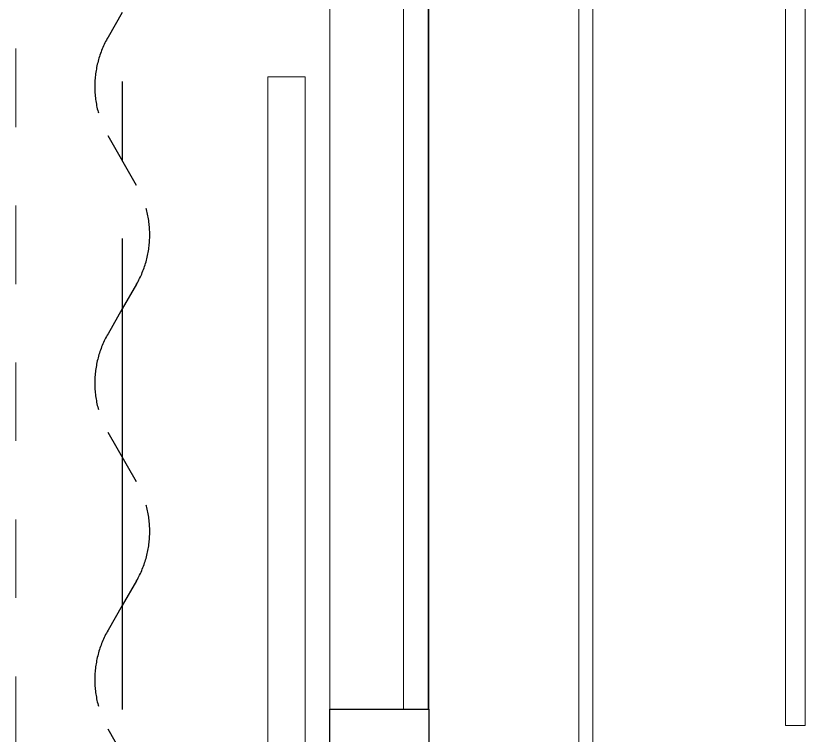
# Model space of a CAD drawing. Header units: millimetres. Extents: x -18512 to 101824, y -95768 to 52898.
# Drawn here: x 75403 to 76202, y -60572 to -59844 of the extents above; entities that cross this region are included whole.
import ezdxf

# ---------------------------------------------------------------- set-up
doc = ezdxf.new("R2010")
doc.units = ezdxf.units.MM
doc.header["$LTSCALE"] = 25
for name, pattern in [('CENTER2', [28.575, 19.05, -3.175, 3.175, -3.175]), ('Dash', [6.35, 3.175, -3.175]), ('HIDDEN2', [4.7625, 3.175, -1.5875])]:
    doc.linetypes.add(name, pattern=pattern)
doc.layers.get('0').update_dxf_attribs({"color": 254, "lineweight": 0})
doc.layers.add('4_Furniture', color=3, linetype='Continuous')
for name, color, linetype, lineweight in [('A-DOOR', 31, 'Continuous', 18), ('A-FLOR-OTLN', 6, 'Continuous', 18), ('A-GLAZ', 6, 'Continuous', 9), ('A-GLAZ-CWMG', 51, 'Continuous', 9), ('hatch', 252, 'Continuous', 0), ('I-WALL', 2, 'Continuous', 9)]:
    doc.layers.add(name, color=color, linetype=linetype, lineweight=lineweight)

# ---------------------------------------------------------------- blocks, each defined once
blk = doc.blocks.new('Q  CurtainWall sliding door - GD03 85mm-8454329-FIRST FLOOR PLAN')
at = {"layer": 'A-DOOR'}
for p, q in [((276.72, -34.69), (276.72, -88)), ((292.72, -88), (292.72, -34.69)), ((1124.12, -75), (209.72, -75)), ((209.72, -75), (209.72, -113)), ((1124.12, -113), (1124.12, -75)), ((276.72, -88), (292.72, -88)), ((276.72, -153.31), (276.72, -100)), ((276.72, -100), (292.72, -100)), ((292.72, -100), (292.72, -153.31)), ((209.72, -113), (1124.12, -113))]:
    blk.add_line(p, q, dxfattribs=at)
for centre in [(284.72, -22), (284.72, -166)]:
    blk.add_circle(centre, 15, dxfattribs=at)
blk = doc.blocks.new('System Panel - Glazed-8454331-FIRST FLOOR PLAN')
at = {"layer": 'A-GLAZ', "lineweight": 18}
for p, q in [((414.17, 49.5), (-414.17, 49.5)), ((-414.17, 49.5), (-414.17, 24.5)), ((414.17, 24.5), (414.17, 49.5)), ((-414.17, 24.5), (414.17, 24.5))]:
    blk.add_line(p, q, dxfattribs=at)
blk = doc.blocks.new('Rectangular Mullion - 50 x 100mm-8454334-FIRST FLOOR PLAN')
at = {"layer": 'A-GLAZ-CWMG'}
for p, q in [((16492.07, -12913.1), (16492.07, -12084.77)), ((16592.07, -12913.1), (16592.07, -12084.77))]:
    blk.add_line(p, q, dxfattribs=at)
blk = doc.blocks.new('Rectangular Mullion - 50 x 100mm-5950993-FIRST FLOOR PLAN')
at = {"layer": 'A-GLAZ-CWMG', "lineweight": 30}
for p, q in [((-25, 50), (25, 50)), ((-25, -50), (-25, 50)), ((25, 50), (25, -50)), ((25, -50), (-25, -50))]:
    blk.add_line(p, q, dxfattribs=at)
blk = doc.blocks.new('*U340')
at = {"color": 1, "linetype": 'HIDDEN2'}
for p, q in [((1375, 14.43), (1325, -14.43)), ((1475, 14.43), (1500, 0)), ((1675, 14.43), (1625, -14.43)), ((1775, 14.43), (1800, 0)), ((1975, 14.43), (1925, -14.43)), ((1200, 0), (1225, -14.43)), ((1500, 0), (1525, -14.43)), ((1800, 0), (1825, -14.43))]:
    blk.add_line(p, q, dxfattribs=at)
at = {"color": 1, "linetype": 'CENTER2'}
blk.add_line((0, 0), (2143.82, 0), dxfattribs=at)
at = {"color": 1, "linetype": 'HIDDEN2'}
for centre, start, end in [((1425, -72.17), 60, 120), ((1725, -72.17), 60, 120), ((1275, 72.17), 240, 300), ((1575, 72.17), 240, 300), ((1875, 72.17), 240, 300)]:
    blk.add_arc(centre, 100, start, end, dxfattribs=at)

msp = doc.modelspace()

# ---------------------------------------------------------------- linework, layer by layer
at = {"layer": 'A-FLOR-OTLN'}
for p, q in [((75973.15, -62376.88), (75973.15, -59666.88)), ((75987.15, -59666.88), (75987.15, -62376.88))]:
    msp.add_line(p, q, dxfattribs=at)
at = {"layer": 'hatch', "linetype": 'Dash', "lineweight": 9}
msp.add_line((75403.16, -58607.01, 0), (75403.13, -62396.88, 0), dxfattribs=at)
at = {"layer": 'I-WALL'}
for p, q in [((76182.15, -59671.88), (76182.15, -60561.88)), ((76202.15, -60561.88), (76202.15, -59671.88)), ((76182.15, -60561.88), (76202.15, -60561.88))]:
    msp.add_line(p, q, dxfattribs=at)

# ---------------------------------------------------------------- block references
at = {"layer": '4_Furniture', "color": 3, "rotation": 270}
msp.add_blockref('*U340', (75510.91, -58640.4, 0), dxfattribs=at)
at = {"layer": 'A-DOOR', "xscale": -1, "rotation": 270}
msp.add_blockref('Q  CurtainWall sliding door - GD03 85mm-8454329-FIRST FLOOR PLAN', (75771.15, -61029.72), dxfattribs=at)
at = {"layer": 'A-GLAZ', "xscale": -1, "rotation": 270}
msp.add_blockref('System Panel - Glazed-8454331-FIRST FLOOR PLAN', (75771.15, -60131.04), dxfattribs=at)
at = {"layer": 'A-GLAZ-CWMG', "xscale": -1, "rotation": 180}
msp.add_blockref('Rectangular Mullion - 50 x 100mm-8454334-FIRST FLOOR PLAN', (59229.08, -72629.98), dxfattribs=at)
at = {"layer": 'A-GLAZ-CWMG', "extrusion": (0, 0, -1), "xscale": -1, "rotation": 270}
msp.add_blockref('Rectangular Mullion - 50 x 100mm-5950993-FIRST FLOOR PLAN', (-75771.15, -60570.21), dxfattribs=at)

doc.saveas('drawing.dxf')
